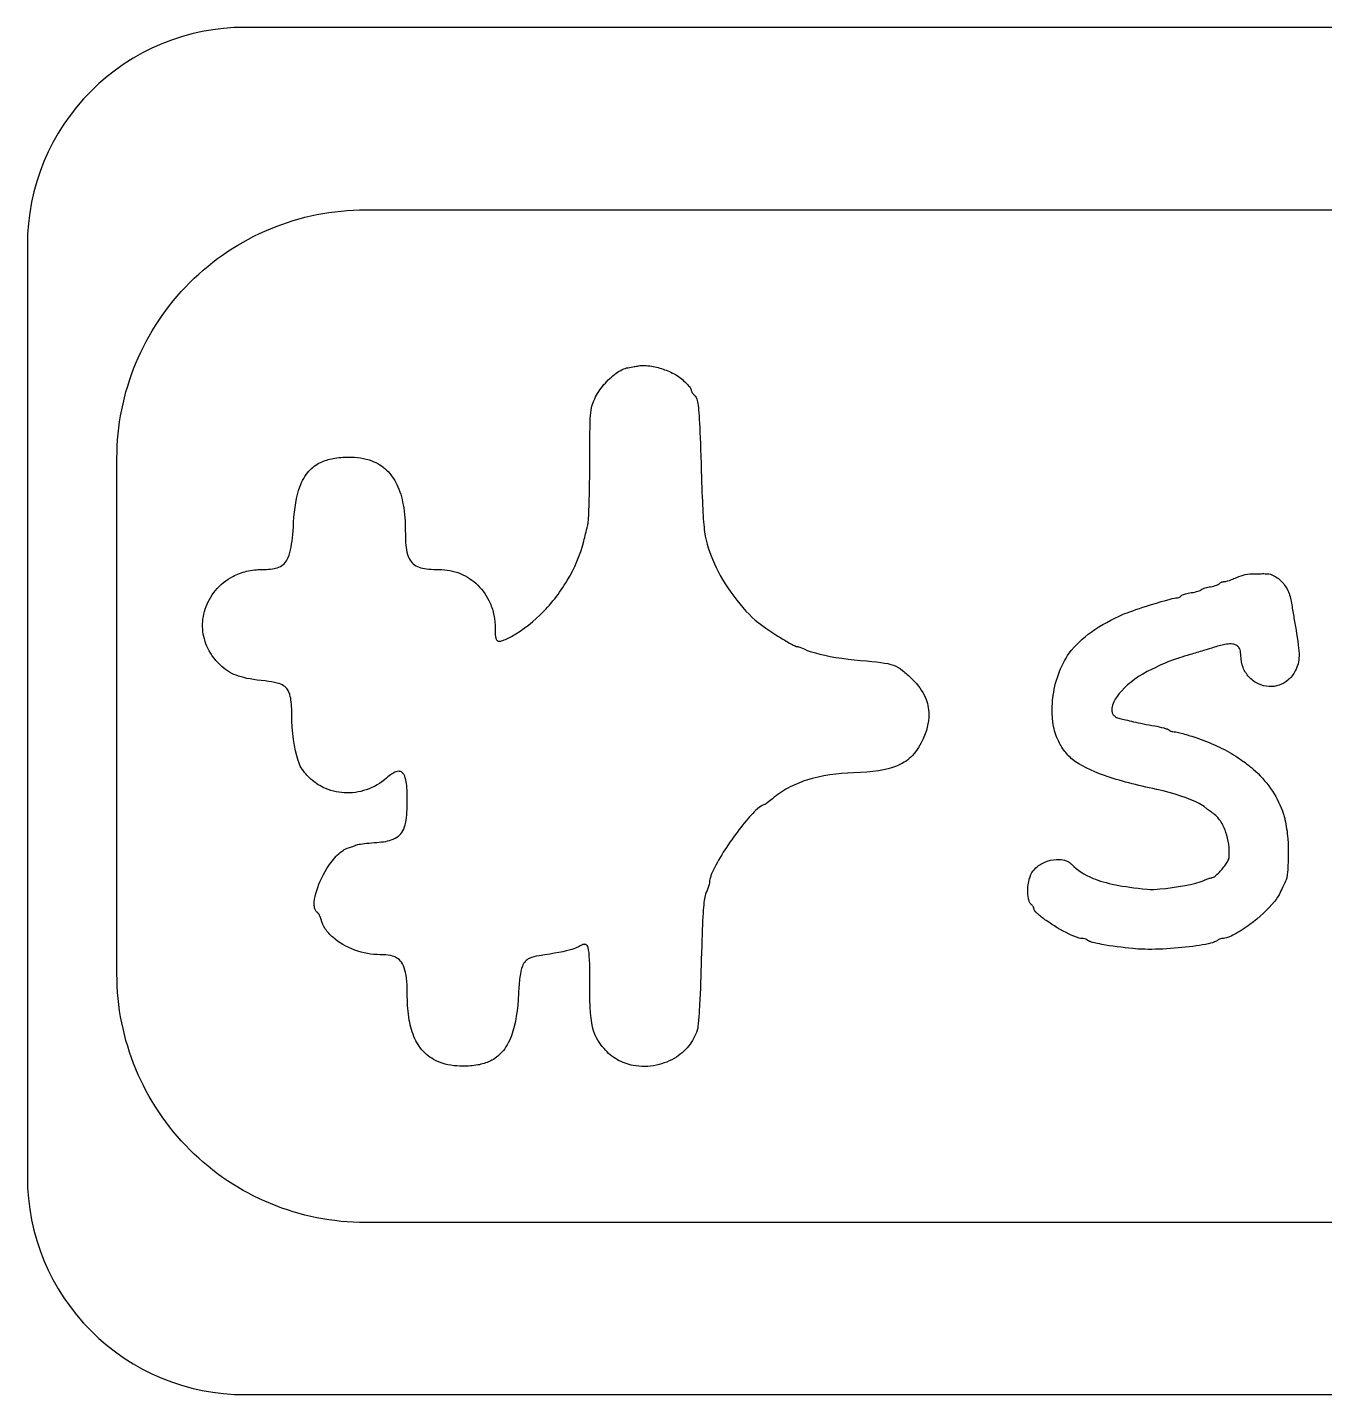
# Model space of a CAD drawing. Header units: millimetres. Extents: x -80 to 0, y -27 to -5.
# Drawn here: x -80 to -59.13, y -27 to -5 of the extents above; entities that cross this region are included whole.
import ezdxf

# ---------------------------------------------------------------- set-up
doc = ezdxf.new("R2010")
doc.units = ezdxf.units.MM
doc.layers.get('0').update_dxf_attribs({"linetype": 'CONTINUOUS'})

msp = doc.modelspace()

# ---------------------------------------------------------------- linework, layer by layer
for p, q in [((-60.599, -13.873), (-60.593, -13.87)), ((-61.834, -17.263), (-61.839, -17.262)), ((-59.811, -17.605), (-59.809, -17.61))]:
    msp.add_line(p, q)
for points in [[(0, -8.5, 0.414214), (-3.5, -5), (-76.5, -5, 0.414214), (-80, -8.5), (-80, -23.5, 0.414214), (-76.5, -27), (-3.5, -27, 0.414214), (0, -23.5)], [(-74.559, -7.936), (-6.559, -7.936, -0.414214), (-2.559, -11.936), (-2.559, -20.231, -0.414214), (-6.559, -24.231), (-74.559, -24.231, -0.414214), (-78.559, -20.231), (-78.559, -11.936, -0.414214)]]:
    msp.add_lwpolyline(points, format="xyb", close=True)
for points, knots in [([(-70.873, -10.976), (-70.839, -10.9), (-70.787, -10.821), (-70.665, -10.679), (-70.597, -10.615), (-70.498, -10.544), (-70.464, -10.523), (-70.401, -10.493), (-70.369, -10.481), (-70.338, -10.476)], [0, 0, 0, 0, 0.0249754, 0.0249754, 0.04932172, 0.04932172, 0.06055418, 0.06055418, 0.06984336, 0.06984336, 0.06984336, 0.06984336]), ([(-70.338, -10.476), (-70.306, -10.471), (-70.27, -10.465), (-70.219, -10.456), (-70.186, -10.45), (-70.169, -10.446)], [0, 0, 0, 0, 0.00971501, 0.00971501, 0.01577476, 0.01577476, 0.01577476, 0.01577476]), ([(-70.169, -10.446), (-70.14, -10.44), (-70.103, -10.44), (-70.039, -10.442), (-69.998, -10.446), (-69.959, -10.451)], [0, 0, 0, 0, 0.0088497, 0.0088497, 0.02212076, 0.02212076, 0.02212076, 0.02212076]), ([(-69.959, -10.451), (-69.889, -10.463), (-69.816, -10.484), (-69.681, -10.534), (-69.612, -10.565), (-69.549, -10.6)], [0, 0, 0, 0, 0.02151757, 0.02151757, 0.04317192, 0.04317192, 0.04317192, 0.04317192]), ([(-69.549, -10.6), (-69.49, -10.644), (-69.433, -10.693), (-69.373, -10.755), (-69.354, -10.776), (-69.335, -10.804), (-69.329, -10.812), (-69.324, -10.823), (-69.323, -10.827), (-69.321, -10.833), (-69.321, -10.835), (-69.321, -10.838)], [0, 0, 0, 0, 0.02191205, 0.02191205, 0.03083599, 0.03083599, 0.03403793, 0.03403793, 0.03528019, 0.03528019, 0.03626991, 0.03626991, 0.03626991, 0.03626991]), ([(-70.953, -12.022), (-70.952, -11.599), (-70.951, -11.381), (-70.931, -11.112), (-70.911, -11.062), (-70.873, -10.976)], [0, 0, 0, 0, 0.1269508, 0.1269508, 0.2541525, 0.2541525, 0.2541525, 0.2541525]), ([(-69.321, -10.838), (-69.321, -10.843), (-69.32, -10.848), (-69.316, -10.862), (-69.311, -10.872), (-69.296, -10.894), (-69.286, -10.905), (-69.275, -10.914)], [0, 0, 0, 0, 0.001415158, 0.001415158, 0.004276718, 0.004276718, 0.007713014, 0.007713014, 0.007713014, 0.007713014]), ([(-69.275, -10.914), (-69.263, -10.924), (-69.253, -10.936), (-69.235, -10.971), (-69.227, -10.994), (-69.193, -11.16), (-69.18, -11.448), (-69.159, -12.141)], [0, 0, 0, 0, 0.00459588, 0.00459588, 0.00934229, 0.00934229, 0.0281281, 0.0281281, 0.0281281, 0.0281281]), ([(-75.717, -12.969), (-75.704, -12.734), (-75.673, -12.544), (-75.581, -12.295), (-75.534, -12.211), (-75.419, -12.082), (-75.356, -12.036), (-75.22, -11.971), (-75.152, -11.951), (-75.001, -11.922), (-74.916, -11.916), (-74.834, -11.915)], [0, 0, 0, 0, 0.0706166, 0.0706166, 0.1172999, 0.1172999, 0.1577415, 0.1577415, 0.1936264, 0.1936264, 0.2354633, 0.2354633, 0.2354633, 0.2354633]), ([(-74.834, -11.915), (-74.706, -11.914), (-74.577, -11.93), (-74.369, -12.009), (-74.29, -12.058), (-74.153, -12.189), (-74.099, -12.268), (-74.007, -12.456), (-73.975, -12.569), (-73.93, -12.818), (-73.92, -12.961), (-73.92, -13.1)], [0, 0, 0, 0, 0.0382745, 0.0382745, 0.0666701, 0.0666701, 0.0952792, 0.0952792, 0.1294934, 0.1294934, 0.171155, 0.171155, 0.171155, 0.171155]), ([(-70.987, -13.021), (-70.983, -13.007), (-70.98, -12.98), (-70.964, -12.809), (-70.953, -12.439), (-70.953, -12.022)], [0, 0, 0, 0, 0.00464093, 0.00464093, 0.04148787, 0.04148787, 0.04148787, 0.04148787]), ([(-69.159, -12.141), (-69.143, -12.65), (-69.133, -12.923), (-69.078, -13.315), (-69.033, -13.433), (-68.949, -13.63)], [0, 0, 0, 0, 0.1528596, 0.1528596, 0.305676, 0.305676, 0.305676, 0.305676]), ([(-76.221, -13.723), (-76.123, -13.723), (-76.044, -13.716), (-75.946, -13.684), (-75.913, -13.667), (-75.858, -13.62), (-75.837, -13.592), (-75.798, -13.521), (-75.78, -13.47), (-75.741, -13.297), (-75.728, -13.154), (-75.717, -12.969)], [0, 0, 0, 0, 0.0294552, 0.0294552, 0.0461842, 0.0461842, 0.0616486, 0.0616486, 0.0826605, 0.0826605, 0.1186206, 0.1186206, 0.1186206, 0.1186206]), ([(-73.92, -13.1), (-73.92, -13.236), (-73.915, -13.351), (-73.882, -13.496), (-73.866, -13.539), (-73.824, -13.604), (-73.801, -13.629), (-73.744, -13.668), (-73.71, -13.683), (-73.597, -13.715), (-73.5, -13.723), (-73.376, -13.723)], [0, 0, 0, 0, 0.0407349, 0.0407349, 0.0647893, 0.0647893, 0.0844702, 0.0844702, 0.1043044, 0.1043044, 0.143062, 0.143062, 0.143062, 0.143062]), ([(-71.049, -13.266), (-71.04, -13.23), (-71.029, -13.185), (-71.009, -13.107), (-70.998, -13.061), (-70.987, -13.021)], [0, 0, 0, 0, 0.01108996, 0.01108996, 0.02296057, 0.02296057, 0.02296057, 0.02296057]), ([(-72.287, -14.837), (-72.092, -14.743), (-71.911, -14.608), (-71.586, -14.294), (-71.437, -14.104), (-71.199, -13.706), (-71.104, -13.489), (-71.049, -13.266)], [0, 0, 0, 0, 0.0649254, 0.0649254, 0.134928, 0.134928, 0.2034108, 0.2034108, 0.2034108, 0.2034108]), ([(-68.949, -13.63), (-68.88, -13.792), (-68.767, -13.979), (-68.51, -14.323), (-68.369, -14.479), (-68.245, -14.577)], [0, 0, 0, 0, 0.0526433, 0.0526433, 0.1051243, 0.1051243, 0.1051243, 0.1051243]), ([(-76.869, -15.285), (-76.963, -15.202), (-77.041, -15.104), (-77.144, -14.894), (-77.172, -14.79), (-77.187, -14.574), (-77.173, -14.465), (-77.105, -14.252), (-77.048, -14.15), (-76.897, -13.968), (-76.801, -13.891), (-76.624, -13.798), (-76.55, -13.771), (-76.391, -13.732), (-76.306, -13.723), (-76.221, -13.723)], [0, 0, 0, 0, 0.0376395, 0.0376395, 0.0702985, 0.0702985, 0.102941, 0.102941, 0.1377639, 0.1377639, 0.1743384, 0.1743384, 0.1979867, 0.1979867, 0.2235489, 0.2235489, 0.2235489, 0.2235489]), ([(-73.376, -13.723), (-73.259, -13.723), (-73.144, -13.745), (-72.931, -13.833), (-72.836, -13.895), (-72.671, -14.057), (-72.604, -14.155), (-72.529, -14.327), (-72.508, -14.393), (-72.48, -14.531), (-72.474, -14.603), (-72.475, -14.675)], [0, 0, 0, 0, 0.035185, 0.035185, 0.069134, 0.069134, 0.1046607, 0.1046607, 0.1253775, 0.1253775, 0.1470186, 0.1470186, 0.1470186, 0.1470186]), ([(-60.593, -13.87), (-60.58, -13.864), (-60.566, -13.858), (-60.539, -13.847), (-60.526, -13.841), (-60.513, -13.836)], [0, 0, 0, 0, 0.004385868, 0.004385868, 0.008669291, 0.008669291, 0.008669291, 0.008669291]), ([(-60.513, -13.836), (-60.463, -13.816), (-60.425, -13.805), (-60.326, -13.793), (-60.265, -13.792), (-60.169, -13.791)], [0, 0, 0, 0, 0.01596182, 0.01596182, 0.03194152, 0.03194152, 0.03194152, 0.03194152]), ([(-60.169, -13.791), (-60.147, -13.79), (-60.115, -13.79), (-60.071, -13.791), (-60.049, -13.791), (-60.029, -13.792)], [0, 0, 0, 0, 0.00649794, 0.00649794, 0.01143339, 0.01143339, 0.01143339, 0.01143339]), ([(-60.029, -13.792), (-59.966, -13.812), (-59.908, -13.843), (-59.808, -13.928), (-59.768, -13.979), (-59.704, -14.098), (-59.683, -14.166), (-59.671, -14.235)], [0, 0, 0, 0, 0.01978303, 0.01978303, 0.03934889, 0.03934889, 0.06039825, 0.06039825, 0.06039825, 0.06039825]), ([(-61.278, -14.096), (-61.238, -14.09), (-61.199, -14.082), (-61.158, -14.07), (-61.144, -14.065), (-61.129, -14.058), (-61.125, -14.056), (-61.12, -14.053), (-61.119, -14.052), (-61.117, -14.05), (-61.116, -14.049), (-61.115, -14.048)], [0, 0, 0, 0, 0.01224443, 0.01224443, 0.01710138, 0.01710138, 0.01877799, 0.01877799, 0.01940743, 0.01940743, 0.01988568, 0.01988568, 0.01988568, 0.01988568]), ([(-61.115, -14.048), (-61.115, -14.047), (-61.114, -14.046), (-61.11, -14.042), (-61.106, -14.04), (-61.091, -14.032), (-61.074, -14.026), (-61.026, -14.011), (-60.997, -14.005), (-60.969, -14)], [0, 0, 0, 0, 0.0004254, 0.0004254, 0.00158275, 0.00158275, 0.00545152, 0.00545152, 0.01038657, 0.01038657, 0.01038657, 0.01038657]), ([(-60.969, -14), (-60.933, -13.994), (-60.899, -13.985), (-60.861, -13.972), (-60.848, -13.967), (-60.834, -13.96), (-60.83, -13.957), (-60.824, -13.953), (-60.822, -13.951), (-60.821, -13.948)], [0, 0, 0, 0, 0.01086122, 0.01086122, 0.01530116, 0.01530116, 0.01691294, 0.01691294, 0.01808919, 0.01808919, 0.01808919, 0.01808919]), ([(-60.821, -13.948), (-60.819, -13.945), (-60.816, -13.942), (-60.807, -13.935), (-60.801, -13.931), (-60.787, -13.925), (-60.78, -13.923), (-60.766, -13.92), (-60.759, -13.919), (-60.752, -13.919)], [0, 0, 0, 0, 0.001191507, 0.001191507, 0.003254778, 0.003254778, 0.00500492, 0.00500492, 0.006770423, 0.006770423, 0.006770423, 0.006770423]), ([(-60.752, -13.919), (-60.743, -13.919), (-60.732, -13.917), (-60.69, -13.908), (-60.641, -13.891), (-60.599, -13.873)], [0, 0, 0, 0, 0.00261914, 0.00261914, 0.01289943, 0.01289943, 0.01289943, 0.01289943]), ([(-62.372, -14.444), (-62.307, -14.416), (-62.154, -14.363), (-61.782, -14.244), (-61.559, -14.18), (-61.524, -14.18)], [0, 0, 0, 0, 0.02122659, 0.02122659, 0.04964633, 0.04964633, 0.04964633, 0.04964633]), ([(-61.524, -14.18), (-61.508, -14.18), (-61.491, -14.177), (-61.47, -14.169), (-61.463, -14.166), (-61.454, -14.16), (-61.451, -14.158), (-61.447, -14.153), (-61.445, -14.151), (-61.443, -14.149)], [0, 0, 0, 0, 0.004822142, 0.004822142, 0.007257979, 0.007257979, 0.008302776, 0.008302776, 0.009206934, 0.009206934, 0.009206934, 0.009206934]), ([(-61.443, -14.149), (-61.443, -14.147), (-61.441, -14.146), (-61.437, -14.142), (-61.432, -14.139), (-61.415, -14.13), (-61.395, -14.123), (-61.341, -14.108), (-61.309, -14.101), (-61.278, -14.096)], [0, 0, 0, 0, 0.00051028, 0.00051028, 0.001882, 0.001882, 0.00634986, 0.00634986, 0.01184965, 0.01184965, 0.01184965, 0.01184965]), ([(-59.671, -14.235), (-59.658, -14.312), (-59.646, -14.382), (-59.623, -14.518), (-59.609, -14.604), (-59.597, -14.669)], [0, 0, 0, 0, 0.02328039, 0.02328039, 0.04392885, 0.04392885, 0.04392885, 0.04392885]), ([(-63.241, -15.067), (-63.142, -14.936), (-63.021, -14.825), (-62.728, -14.616), (-62.55, -14.522), (-62.372, -14.444)], [0, 0, 0, 0, 0.0493994, 0.0493994, 0.1080326, 0.1080326, 0.1080326, 0.1080326]), ([(-72.475, -14.675), (-72.476, -14.728), (-72.475, -14.77), (-72.468, -14.82), (-72.463, -14.835), (-72.454, -14.853), (-72.45, -14.86), (-72.44, -14.869), (-72.434, -14.872), (-72.422, -14.876), (-72.415, -14.877), (-72.398, -14.877), (-72.385, -14.875), (-72.348, -14.864), (-72.32, -14.853), (-72.287, -14.837)], [0, 0, 0, 0, 0.01603478, 0.01603478, 0.02554654, 0.02554654, 0.03118474, 0.03118474, 0.03573987, 0.03573987, 0.0408116, 0.0408116, 0.04883779, 0.04883779, 0.06195494, 0.06195494, 0.06195494, 0.06195494]), ([(-68.245, -14.577), (-68.151, -14.65), (-68.008, -14.746), (-67.827, -14.857), (-67.764, -14.895), (-67.692, -14.933), (-67.669, -14.944), (-67.637, -14.958), (-67.623, -14.963), (-67.616, -14.963)], [0, 0, 0, 0, 0.03561655, 0.03561655, 0.0504942, 0.0504942, 0.0555434, 0.0555434, 0.05913098, 0.05913098, 0.05913098, 0.05913098]), ([(-59.597, -14.669), (-59.561, -14.884), (-59.543, -15.016), (-59.544, -15.162), (-59.549, -15.202), (-59.57, -15.279), (-59.585, -15.315), (-59.605, -15.354)], [0, 0, 0, 0, 0.0654652, 0.0654652, 0.0978257, 0.0978257, 0.1298224, 0.1298224, 0.1298224, 0.1298224]), ([(-60.48, -15.109), (-60.48, -15.076), (-60.484, -15.045), (-60.499, -15), (-60.507, -14.983), (-60.53, -14.956), (-60.542, -14.947), (-60.573, -14.931), (-60.591, -14.926), (-60.641, -14.919), (-60.676, -14.92), (-60.772, -14.934), (-60.838, -14.952), (-60.907, -14.974)], [0, 0, 0, 0, 0.00997729, 0.00997729, 0.01666154, 0.01666154, 0.02230693, 0.02230693, 0.02888386, 0.02888386, 0.04005576, 0.04005576, 0.0576499, 0.0576499, 0.0576499, 0.0576499]), ([(-67.616, -14.963), (-67.609, -14.963), (-67.602, -14.964), (-67.569, -14.972), (-67.528, -14.988), (-67.494, -15.006)], [0, 0, 0, 0, 0.00185016, 0.00185016, 0.01012784, 0.01012784, 0.01012784, 0.01012784]), ([(-67.494, -15.006), (-67.446, -15.031), (-67.376, -15.052), (-67.14, -15.118), (-66.866, -15.164), (-66.597, -15.187)], [0, 0, 0, 0, 0.01625535, 0.01625535, 0.07338889, 0.07338889, 0.07338889, 0.07338889]), ([(-63.505, -15.796), (-63.49, -15.666), (-63.459, -15.536), (-63.371, -15.291), (-63.313, -15.173), (-63.241, -15.067)], [0, 0, 0, 0, 0.03929045, 0.03929045, 0.07781273, 0.07781273, 0.07781273, 0.07781273]), ([(-61.295, -15.092), (-61.434, -15.132), (-61.513, -15.155), (-61.673, -15.217), (-61.756, -15.255), (-61.915, -15.33)], [0, 0, 0, 0, 0.04324651, 0.04324651, 0.08594559, 0.08594559, 0.08594559, 0.08594559]), ([(-60.907, -14.974), (-60.956, -14.99), (-61.027, -15.012), (-61.149, -15.049), (-61.227, -15.072), (-61.295, -15.092)], [0, 0, 0, 0, 0.01527499, 0.01527499, 0.03503568, 0.03503568, 0.03503568, 0.03503568]), ([(-59.605, -15.354), (-59.635, -15.412), (-59.674, -15.464), (-59.766, -15.542), (-59.813, -15.568), (-59.917, -15.603), (-59.972, -15.609), (-60.086, -15.603), (-60.144, -15.588), (-60.256, -15.536), (-60.308, -15.498), (-60.39, -15.407), (-60.422, -15.357), (-60.467, -15.24), (-60.479, -15.175), (-60.48, -15.109)], [0, 0, 0, 0, 0.019558, 0.019558, 0.0360919, 0.0360919, 0.0525192, 0.0525192, 0.0704658, 0.0704658, 0.0896076, 0.0896076, 0.1074148, 0.1074148, 0.1271843, 0.1271843, 0.1271843, 0.1271843]), ([(-76.173, -15.517), (-76.361, -15.498), (-76.495, -15.475), (-76.653, -15.422), (-76.701, -15.402), (-76.791, -15.349), (-76.831, -15.319), (-76.869, -15.285)], [0, 0, 0, 0, 0.0567233, 0.0567233, 0.0831225, 0.0831225, 0.1086645, 0.1086645, 0.1086645, 0.1086645]), ([(-66.597, -15.187), (-66.326, -15.209), (-66.179, -15.224), (-66.013, -15.285), (-65.967, -15.312), (-65.872, -15.386), (-65.822, -15.433), (-65.76, -15.494)], [0, 0, 0, 0, 0.081571, 0.081571, 0.1229126, 0.1229126, 0.1652556, 0.1652556, 0.1652556, 0.1652556]), ([(-61.915, -15.33), (-62.114, -15.423), (-62.282, -15.549), (-62.453, -15.735), (-62.496, -15.797), (-62.539, -15.886), (-62.552, -15.921), (-62.559, -15.977), (-62.558, -15.999), (-62.548, -16.035), (-62.541, -16.049), (-62.521, -16.075), (-62.508, -16.086), (-62.474, -16.107), (-62.451, -16.115), (-62.428, -16.12)], [0, 0, 0, 0, 0.0659507, 0.0659507, 0.0988104, 0.0988104, 0.1173254, 0.1173254, 0.1283481, 0.1283481, 0.136916, 0.136916, 0.1456879, 0.1456879, 0.157852, 0.157852, 0.157852, 0.157852]), ([(-75.747, -16.054), (-75.747, -15.931), (-75.753, -15.837), (-75.78, -15.721), (-75.795, -15.686), (-75.832, -15.631), (-75.853, -15.611), (-75.907, -15.575), (-75.94, -15.561), (-76.036, -15.534), (-76.103, -15.525), (-76.173, -15.517)], [0, 0, 0, 0, 0.0368254, 0.0368254, 0.0586963, 0.0586963, 0.0778191, 0.0778191, 0.0984999, 0.0984999, 0.1272897, 0.1272897, 0.1272897, 0.1272897]), ([(-65.76, -15.494), (-65.676, -15.577), (-65.604, -15.672), (-65.52, -15.867), (-65.5, -15.959), (-65.498, -16.123), (-65.507, -16.191), (-65.542, -16.331), (-65.569, -16.403), (-65.602, -16.471)], [0, 0, 0, 0, 0.0353521, 0.0353521, 0.0639185, 0.0639185, 0.0845701, 0.0845701, 0.1073426, 0.1073426, 0.1073426, 0.1073426]), ([(-63.514, -15.99), (-63.514, -15.957), (-63.513, -15.924), (-63.51, -15.86), (-63.508, -15.828), (-63.505, -15.796)], [0, 0, 0, 0, 0.00989206, 0.00989206, 0.01946118, 0.01946118, 0.01946118, 0.01946118]), ([(-75.594, -16.913), (-75.616, -16.878), (-75.633, -16.833), (-75.705, -16.616), (-75.747, -16.323), (-75.747, -16.054)], [0, 0, 0, 0, 0.01212804, 0.01212804, 0.06855524, 0.06855524, 0.06855524, 0.06855524]), ([(-63.504, -16.18), (-63.508, -16.149), (-63.51, -16.119), (-63.513, -16.056), (-63.514, -16.023), (-63.514, -15.99)], [0, 0, 0, 0, 0.00921233, 0.00921233, 0.01896838, 0.01896838, 0.01896838, 0.01896838]), ([(-63.431, -16.446), (-63.45, -16.405), (-63.464, -16.362), (-63.489, -16.273), (-63.498, -16.227), (-63.504, -16.18)], [0, 0, 0, 0, 0.01349318, 0.01349318, 0.02763488, 0.02763488, 0.02763488, 0.02763488]), ([(-62.428, -16.12), (-62.403, -16.126), (-62.363, -16.135), (-62.294, -16.152), (-62.249, -16.162), (-62.209, -16.172)], [0, 0, 0, 0, 0.00781401, 0.00781401, 0.01868534, 0.01868534, 0.01868534, 0.01868534]), ([(-62.209, -16.172), (-62.162, -16.183), (-62.098, -16.196), (-61.99, -16.218), (-61.924, -16.231), (-61.866, -16.24)], [0, 0, 0, 0, 0.01462329, 0.01462329, 0.03130344, 0.03130344, 0.03130344, 0.03130344]), ([(-61.866, -16.24), (-61.818, -16.248), (-61.765, -16.26), (-61.702, -16.277), (-61.683, -16.283), (-61.661, -16.291), (-61.655, -16.294), (-61.646, -16.298), (-61.642, -16.301), (-61.64, -16.303)], [0, 0, 0, 0, 0.01477216, 0.01477216, 0.02014351, 0.02014351, 0.02203151, 0.02203151, 0.0234075, 0.0234075, 0.0234075, 0.0234075]), ([(-65.602, -16.471), (-65.656, -16.583), (-65.715, -16.671), (-65.853, -16.803), (-65.927, -16.85), (-66.183, -16.953), (-66.403, -16.983), (-66.711, -16.994)], [0, 0, 0, 0, 0.0370371, 0.0370371, 0.0689327, 0.0689327, 0.1273815, 0.1273815, 0.1273815, 0.1273815]), ([(-63.188, -16.78), (-63.241, -16.735), (-63.288, -16.685), (-63.37, -16.571), (-63.403, -16.51), (-63.431, -16.446)], [0, 0, 0, 0, 0.02098071, 0.02098071, 0.04202114, 0.04202114, 0.04202114, 0.04202114]), ([(-61.64, -16.303), (-61.635, -16.307), (-61.629, -16.312), (-61.612, -16.321), (-61.6, -16.325), (-61.578, -16.331), (-61.566, -16.333), (-61.554, -16.333)], [0, 0, 0, 0, 0.001917791, 0.001917791, 0.00463571, 0.00463571, 0.007349152, 0.007349152, 0.007349152, 0.007349152]), ([(-61.554, -16.333), (-61.547, -16.333), (-61.536, -16.335), (-61.501, -16.341), (-61.468, -16.349), (-61.442, -16.355)], [0, 0, 0, 0, 0.002180973, 0.002180973, 0.008736274, 0.008736274, 0.008736274, 0.008736274]), ([(-61.442, -16.355), (-61.406, -16.365), (-61.366, -16.376), (-61.288, -16.4), (-61.245, -16.414), (-61.204, -16.428)], [0, 0, 0, 0, 0.01141455, 0.01141455, 0.02437248, 0.02437248, 0.02437248, 0.02437248]), ([(-61.204, -16.428), (-61.087, -16.468), (-60.972, -16.513), (-60.757, -16.613), (-60.656, -16.667), (-60.56, -16.727)], [0, 0, 0, 0, 0.0369855, 0.0369855, 0.07101961, 0.07101961, 0.07101961, 0.07101961]), ([(-74.221, -17.079), (-74.317, -17.163), (-74.427, -17.227), (-74.662, -17.307), (-74.782, -17.324), (-75.021, -17.31), (-75.137, -17.281), (-75.314, -17.194), (-75.379, -17.15), (-75.498, -17.044), (-75.551, -16.982), (-75.594, -16.913)], [0, 0, 0, 0, 0.0382003, 0.0382003, 0.0745537, 0.0745537, 0.1102861, 0.1102861, 0.1338599, 0.1338599, 0.1583941, 0.1583941, 0.1583941, 0.1583941]), ([(-61.839, -17.262), (-62.146, -17.195), (-62.434, -17.123), (-62.895, -16.961), (-63.063, -16.878), (-63.188, -16.78)], [0, 0, 0, 0, 0.0943067, 0.0943067, 0.1815414, 0.1815414, 0.1815414, 0.1815414]), ([(-60.56, -16.727), (-60.536, -16.743), (-60.512, -16.76), (-60.462, -16.796), (-60.434, -16.816), (-60.407, -16.835)], [0, 0, 0, 0, 0.0087056, 0.0087056, 0.01873311, 0.01873311, 0.01873311, 0.01873311]), ([(-60.407, -16.835), (-60.385, -16.852), (-60.363, -16.868), (-60.321, -16.902), (-60.3, -16.919), (-60.28, -16.936)], [0, 0, 0, 0, 0.00822325, 0.00822325, 0.01621938, 0.01621938, 0.01621938, 0.01621938]), ([(-60.28, -16.936), (-60.175, -17.028), (-60.082, -17.131), (-59.923, -17.358), (-59.86, -17.478), (-59.811, -17.605)], [0, 0, 0, 0, 0.04190428, 0.04190428, 0.08292501, 0.08292501, 0.08292501, 0.08292501]), ([(-73.888, -17.419), (-73.888, -17.316), (-73.892, -17.216), (-73.915, -17.092), (-73.926, -17.056), (-73.947, -17.015), (-73.957, -17.002), (-73.977, -16.984), (-73.987, -16.978), (-74.008, -16.971), (-74.018, -16.97), (-74.044, -16.971), (-74.059, -16.975), (-74.115, -16.995), (-74.164, -17.029), (-74.221, -17.079)], [0, 0, 0, 0, 0.0308223, 0.0308223, 0.0485222, 0.0485222, 0.0579662, 0.0579662, 0.0645463, 0.0645463, 0.0708834, 0.0708834, 0.0797343, 0.0797343, 0.1056668, 0.1056668, 0.1056668, 0.1056668]), ([(-66.711, -16.994), (-66.964, -17.002), (-67.224, -17.035), (-67.569, -17.146), (-67.67, -17.188), (-67.855, -17.289), (-67.938, -17.346), (-68.015, -17.413)], [0, 0, 0, 0, 0.0758293, 0.0758293, 0.1084902, 0.1084902, 0.1389576, 0.1389576, 0.1389576, 0.1389576]), ([(-61.047, -17.556), (-61.076, -17.53), (-61.116, -17.506), (-61.303, -17.408), (-61.557, -17.323), (-61.834, -17.263)], [0, 0, 0, 0, 0.01169631, 0.01169631, 0.06311722, 0.06311722, 0.06311722, 0.06311722]), ([(-74.422, -18.118), (-74.309, -18.111), (-74.219, -18.099), (-74.101, -18.06), (-74.062, -18.04), (-74.001, -17.99), (-73.978, -17.962), (-73.94, -17.891), (-73.924, -17.846), (-73.894, -17.697), (-73.888, -17.575), (-73.888, -17.419)], [0, 0, 0, 0, 0.0339494, 0.0339494, 0.0564252, 0.0564252, 0.0766323, 0.0766323, 0.1000875, 0.1000875, 0.1404374, 0.1404374, 0.1404374, 0.1404374]), ([(-68.143, -17.507), (-68.148, -17.507), (-68.155, -17.508), (-68.173, -17.514), (-68.186, -17.522), (-68.233, -17.552), (-68.274, -17.589), (-68.437, -17.753), (-68.61, -17.977), (-68.821, -18.297), (-68.893, -18.415), (-68.969, -18.564), (-68.99, -18.611), (-69.017, -18.687), (-69.027, -18.721), (-69.027, -18.748)], [0, 0, 0, 0, 0.0017896, 0.0017896, 0.0057934, 0.0057934, 0.018669, 0.018669, 0.0699568, 0.0699568, 0.0940876, 0.0940876, 0.1032836, 0.1032836, 0.1101745, 0.1101745, 0.1101745, 0.1101745]), ([(-68.015, -17.413), (-68.041, -17.436), (-68.07, -17.46), (-68.106, -17.486), (-68.117, -17.494), (-68.129, -17.502), (-68.133, -17.504), (-68.137, -17.506), (-68.139, -17.506), (-68.141, -17.507), (-68.142, -17.507), (-68.143, -17.507)], [0, 0, 0, 0, 0.01031495, 0.01031495, 0.01380941, 0.01380941, 0.01494299, 0.01494299, 0.01533743, 0.01533743, 0.01562351, 0.01562351, 0.01562351, 0.01562351]), ([(-60.939, -17.638), (-60.959, -17.624), (-60.981, -17.608), (-61.019, -17.579), (-61.036, -17.565), (-61.047, -17.556)], [0, 0, 0, 0, 0.00720752, 0.00720752, 0.01452785, 0.01452785, 0.01452785, 0.01452785]), ([(-60.67, -18.358), (-60.66, -18.211), (-60.678, -18.072), (-60.741, -17.888), (-60.77, -17.825), (-60.845, -17.718), (-60.888, -17.673), (-60.939, -17.638)], [0, 0, 0, 0, 0.04412515, 0.04412515, 0.06790141, 0.06790141, 0.08966122, 0.08966122, 0.08966122, 0.08966122]), ([(-59.809, -17.61), (-59.802, -17.632), (-59.795, -17.655), (-59.782, -17.701), (-59.776, -17.724), (-59.77, -17.747)], [0, 0, 0, 0, 0.00710954, 0.00710954, 0.01434091, 0.01434091, 0.01434091, 0.01434091]), ([(-59.77, -17.747), (-59.759, -17.795), (-59.751, -17.846), (-59.735, -17.948), (-59.729, -18.002), (-59.724, -18.056)], [0, 0, 0, 0, 0.01477118, 0.01477118, 0.03092078, 0.03092078, 0.03092078, 0.03092078]), ([(-75.327, -19.25), (-75.338, -19.244), (-75.347, -19.235), (-75.364, -19.212), (-75.37, -19.199), (-75.382, -19.16), (-75.385, -19.134), (-75.386, -19.059), (-75.377, -19.001), (-75.326, -18.81), (-75.26, -18.663), (-75.128, -18.449), (-75.07, -18.374), (-74.984, -18.289), (-74.954, -18.263), (-74.895, -18.225), (-74.865, -18.21), (-74.834, -18.203)], [0, 0, 0, 0, 0.00383049, 0.00383049, 0.00838279, 0.00838279, 0.01592913, 0.01592913, 0.03066548, 0.03066548, 0.06068453, 0.06068453, 0.08029852, 0.08029852, 0.08933566, 0.08933566, 0.09692311, 0.09692311, 0.09692311, 0.09692311]), ([(-74.834, -18.203), (-74.812, -18.197), (-74.788, -18.19), (-74.746, -18.174), (-74.729, -18.166), (-74.72, -18.159)], [0, 0, 0, 0, 0.0067952, 0.0067952, 0.01347356, 0.01347356, 0.01347356, 0.01347356]), ([(-74.72, -18.159), (-74.718, -18.158), (-74.716, -18.157), (-74.707, -18.154), (-74.696, -18.151), (-74.635, -18.138), (-74.532, -18.125), (-74.422, -18.118)], [0, 0, 0, 0, 0.00051013, 0.00051013, 0.00256514, 0.00256514, 0.01427302, 0.01427302, 0.01427302, 0.01427302]), ([(-59.717, -18.246), (-59.716, -18.346), (-59.719, -18.457), (-59.729, -18.591), (-59.737, -18.688), (-59.753, -18.719)], [0, 0, 0, 0, 0.03002243, 0.03002243, 0.04144788, 0.04144788, 0.04144788, 0.04144788]), ([(-59.724, -18.056), (-59.721, -18.087), (-59.72, -18.118), (-59.717, -18.181), (-59.717, -18.214), (-59.717, -18.246)], [0, 0, 0, 0, 0.00933268, 0.00933268, 0.01899243, 0.01899243, 0.01899243, 0.01899243]), ([(-63.841, -18.601), (-63.817, -18.563), (-63.786, -18.53), (-63.705, -18.465), (-63.65, -18.436), (-63.528, -18.395), (-63.459, -18.384), (-63.359, -18.391), (-63.322, -18.398), (-63.272, -18.418), (-63.257, -18.425), (-63.228, -18.443), (-63.215, -18.454), (-63.203, -18.466)], [0, 0, 0, 0, 0.01344694, 0.01344694, 0.03132465, 0.03132465, 0.0520524, 0.0520524, 0.06383421, 0.06383421, 0.06941679, 0.06941679, 0.07489215, 0.07489215, 0.07489215, 0.07489215]), ([(-63.203, -18.466), (-63.106, -18.562), (-62.999, -18.635), (-62.657, -18.775), (-62.389, -18.826), (-61.989, -18.868)], [0, 0, 0, 0, 0.04089431, 0.04089431, 0.09910653, 0.09910653, 0.09910653, 0.09910653]), ([(-60.945, -18.682), (-60.942, -18.682), (-60.938, -18.681), (-60.926, -18.677), (-60.918, -18.673), (-60.891, -18.656), (-60.866, -18.635), (-60.801, -18.571), (-60.76, -18.521), (-60.713, -18.454), (-60.698, -18.431), (-60.679, -18.394), (-60.671, -18.374), (-60.67, -18.358)], [0, 0, 0, 0, 0.00109302, 0.00109302, 0.00363049, 0.00363049, 0.01074936, 0.01074936, 0.02201971, 0.02201971, 0.02701235, 0.02701235, 0.03045138, 0.03045138, 0.03045138, 0.03045138]), ([(-63.856, -19.106), (-63.862, -19.101), (-63.868, -19.094), (-63.88, -19.074), (-63.886, -19.058), (-63.9, -19.01), (-63.906, -18.967), (-63.908, -18.864), (-63.903, -18.803), (-63.881, -18.69), (-63.864, -18.638), (-63.841, -18.601)], [0, 0, 0, 0, 0.00240628, 0.00240628, 0.00707888, 0.00707888, 0.01759512, 0.01759512, 0.03052858, 0.03052858, 0.04362042, 0.04362042, 0.04362042, 0.04362042]), ([(-61.078, -18.728), (-61.052, -18.716), (-61.023, -18.704), (-60.99, -18.693), (-60.957, -18.682), (-60.945, -18.682)], [0, 0, 0, 0, 0.00858673, 0.00858673, 0.01098696, 0.01098696, 0.01098696, 0.01098696]), ([(-69.079, -18.916), (-69.089, -18.935), (-69.097, -18.96), (-69.129, -19.121), (-69.142, -19.381), (-69.159, -20)], [0, 0, 0, 0, 0.00625857, 0.00625857, 0.0275437, 0.0275437, 0.0275437, 0.0275437]), ([(-69.027, -18.748), (-69.027, -18.763), (-69.031, -18.781), (-69.042, -18.83), (-69.059, -18.878), (-69.079, -18.916)], [0, 0, 0, 0, 0.00444971, 0.00444971, 0.02126111, 0.02126111, 0.02126111, 0.02126111]), ([(-61.989, -18.868), (-61.926, -18.874), (-61.832, -18.868), (-61.537, -18.844), (-61.199, -18.782), (-61.078, -18.728)], [0, 0, 0, 0, 0.0190447, 0.0190447, 0.1090176, 0.1090176, 0.1090176, 0.1090176]), ([(-59.753, -18.719), (-59.765, -18.745), (-59.783, -18.783), (-59.813, -18.846), (-59.831, -18.886), (-59.847, -18.922)], [0, 0, 0, 0, 0.00853143, 0.00853143, 0.01962647, 0.01962647, 0.01962647, 0.01962647]), ([(-63.807, -19.185), (-63.807, -19.181), (-63.808, -19.176), (-63.812, -19.163), (-63.817, -19.153), (-63.832, -19.13), (-63.844, -19.116), (-63.856, -19.106)], [0, 0, 0, 0, 0.001354015, 0.001354015, 0.004119597, 0.004119597, 0.007941259, 0.007941259, 0.007941259, 0.007941259]), ([(-59.847, -18.922), (-59.869, -18.972), (-59.906, -19.023), (-60.038, -19.188), (-60.185, -19.324), (-60.411, -19.493), (-60.5, -19.552), (-60.619, -19.614), (-60.656, -19.631), (-60.719, -19.652), (-60.751, -19.66), (-60.779, -19.66)], [0, 0, 0, 0, 0.0163582, 0.0163582, 0.06318, 0.06318, 0.0876137, 0.0876137, 0.0974152, 0.0974152, 0.1046324, 0.1046324, 0.1046324, 0.1046324]), ([(-75.276, -19.355), (-75.282, -19.331), (-75.291, -19.307), (-75.304, -19.28), (-75.309, -19.271), (-75.317, -19.259), (-75.322, -19.253), (-75.327, -19.25)], [0, 0, 0, 0, 0.00734918, 0.00734918, 0.01051189, 0.01051189, 0.01246243, 0.01246243, 0.01246243, 0.01246243]), ([(-74.323, -19.921), (-74.461, -19.921), (-74.601, -19.895), (-74.867, -19.798), (-74.99, -19.726), (-75.132, -19.601), (-75.174, -19.555), (-75.238, -19.459), (-75.263, -19.408), (-75.276, -19.355)], [0, 0, 0, 0, 0.0413995, 0.0413995, 0.0849554, 0.0849554, 0.1056116, 0.1056116, 0.1244493, 0.1244493, 0.1244493, 0.1244493]), ([(-63.039, -19.66), (-63.052, -19.66), (-63.068, -19.657), (-63.135, -19.64), (-63.202, -19.609), (-63.363, -19.531), (-63.504, -19.447), (-63.659, -19.338), (-63.713, -19.298), (-63.766, -19.248), (-63.782, -19.233), (-63.797, -19.212), (-63.801, -19.206), (-63.805, -19.197), (-63.806, -19.195), (-63.807, -19.19), (-63.807, -19.188), (-63.807, -19.185)], [0, 0, 0, 0, 0.00397794, 0.00397794, 0.01856152, 0.01856152, 0.06058914, 0.06058914, 0.07786374, 0.07786374, 0.08375662, 0.08375662, 0.08587682, 0.08587682, 0.08672773, 0.08672773, 0.0874492, 0.0874492, 0.0874492, 0.0874492]), ([(-71.143, -19.798), (-71.166, -19.811), (-71.198, -19.824), (-71.347, -19.868), (-71.516, -19.9), (-71.767, -19.937)], [0, 0, 0, 0, 0.00788653, 0.00788653, 0.02676994, 0.02676994, 0.02676994, 0.02676994]), ([(-70.952, -20.385), (-70.952, -20.057), (-70.955, -19.885), (-70.984, -19.794), (-70.989, -19.783), (-70.999, -19.769), (-71.004, -19.764), (-71.014, -19.758), (-71.02, -19.756), (-71.032, -19.753), (-71.038, -19.754), (-71.056, -19.756), (-71.068, -19.76), (-71.099, -19.774), (-71.12, -19.785), (-71.143, -19.798)], [0, 0, 0, 0, 0.0983581, 0.0983581, 0.1151649, 0.1151649, 0.1269423, 0.1269423, 0.1365855, 0.1365855, 0.1478409, 0.1478409, 0.1665186, 0.1665186, 0.1915026, 0.1915026, 0.1915026, 0.1915026]), ([(-62.941, -19.691), (-62.945, -19.687), (-62.951, -19.683), (-62.967, -19.675), (-62.98, -19.67), (-63.009, -19.662), (-63.024, -19.66), (-63.039, -19.66)], [0, 0, 0, 0, 0.001776616, 0.001776616, 0.005408486, 0.005408486, 0.008969312, 0.008969312, 0.008969312, 0.008969312]), ([(-62.22, -19.824), (-62.379, -19.807), (-62.564, -19.784), (-62.763, -19.747), (-62.822, -19.735), (-62.883, -19.718), (-62.901, -19.712), (-62.926, -19.702), (-62.936, -19.697), (-62.941, -19.691)], [0, 0, 0, 0, 0.04786383, 0.04786383, 0.06290439, 0.06290439, 0.06778144, 0.06778144, 0.0713702, 0.0713702, 0.0713702, 0.0713702]), ([(-60.857, -19.691), (-60.861, -19.696), (-60.867, -19.7), (-60.89, -19.713), (-60.914, -19.721), (-61.02, -19.753), (-61.156, -19.777), (-61.615, -19.831), (-61.996, -19.848), (-62.22, -19.824)], [0, 0, 0, 0, 0.00194534, 0.00194534, 0.00793962, 0.00793962, 0.03088885, 0.03088885, 0.07555162, 0.07555162, 0.07555162, 0.07555162]), ([(-60.779, -19.66), (-60.788, -19.66), (-60.799, -19.662), (-60.818, -19.668), (-60.827, -19.672), (-60.844, -19.681), (-60.851, -19.686), (-60.857, -19.691)], [0, 0, 0, 0, 0.002755746, 0.002755746, 0.005166929, 0.005166929, 0.00754936, 0.00754936, 0.00754936, 0.00754936]), ([(-73.888, -20.594), (-73.888, -20.408), (-73.898, -20.27), (-73.94, -20.118), (-73.958, -20.076), (-74.002, -20.015), (-74.026, -19.993), (-74.084, -19.957), (-74.118, -19.945), (-74.205, -19.925), (-74.262, -19.921), (-74.323, -19.921)], [0, 0, 0, 0, 0.0559027, 0.0559027, 0.08454, 0.08454, 0.1080883, 0.1080883, 0.1318645, 0.1318645, 0.1630241, 0.1630241, 0.1630241, 0.1630241]), ([(-71.767, -19.937), (-71.833, -19.947), (-71.884, -19.959), (-71.952, -19.993), (-71.974, -20.009), (-72.01, -20.051), (-72.025, -20.076), (-72.055, -20.152), (-72.068, -20.209), (-72.087, -20.36), (-72.094, -20.453), (-72.099, -20.545)], [0, 0, 0, 0, 0.01981271, 0.01981271, 0.03225477, 0.03225477, 0.04381742, 0.04381742, 0.06083175, 0.06083175, 0.07875104, 0.07875104, 0.07875104, 0.07875104]), ([(-69.159, -20), (-69.165, -20.237), (-69.175, -20.501), (-69.19, -20.786), (-69.204, -21.053), (-69.217, -21.101)], [0, 0, 0, 0, 0.07128994, 0.07128994, 0.08941022, 0.08941022, 0.08941022, 0.08941022]), ([(-70.722, -21.433), (-70.803, -21.337), (-70.857, -21.256), (-70.941, -20.991), (-70.952, -20.78), (-70.952, -20.385)], [0, 0, 0, 0, 0.03785266, 0.03785266, 0.0919682, 0.0919682, 0.0919682, 0.0919682]), ([(-72.994, -21.715), (-73.122, -21.715), (-73.253, -21.698), (-73.459, -21.616), (-73.538, -21.567), (-73.672, -21.436), (-73.725, -21.359), (-73.809, -21.179), (-73.838, -21.076), (-73.879, -20.849), (-73.888, -20.72), (-73.888, -20.594)], [0, 0, 0, 0, 0.0384644, 0.0384644, 0.0666626, 0.0666626, 0.0947922, 0.0947922, 0.1262004, 0.1262004, 0.1639396, 0.1639396, 0.1639396, 0.1639396]), ([(-72.099, -20.545), (-72.112, -20.799), (-72.144, -21.037), (-72.254, -21.334), (-72.304, -21.421), (-72.42, -21.552), (-72.483, -21.599), (-72.619, -21.664), (-72.686, -21.683), (-72.833, -21.71), (-72.915, -21.715), (-72.994, -21.715)], [0, 0, 0, 0, 0.0762342, 0.0762342, 0.1192876, 0.1192876, 0.1569333, 0.1569333, 0.1889452, 0.1889452, 0.2259132, 0.2259132, 0.2259132, 0.2259132]), ([(-69.217, -21.101), (-69.241, -21.196), (-69.283, -21.284), (-69.4, -21.444), (-69.475, -21.513), (-69.658, -21.631), (-69.768, -21.675), (-70.004, -21.724), (-70.132, -21.727), (-70.344, -21.686), (-70.429, -21.655), (-70.59, -21.565), (-70.662, -21.505), (-70.722, -21.433)], [0, 0, 0, 0, 0.0293529, 0.0293529, 0.0596201, 0.0596201, 0.0946581, 0.0946581, 0.1321732, 0.1321732, 0.1593528, 0.1593528, 0.187504, 0.187504, 0.187504, 0.187504])]:
    msp.add_open_spline(points, degree=3, knots=knots)

doc.saveas('drawing.dxf')
